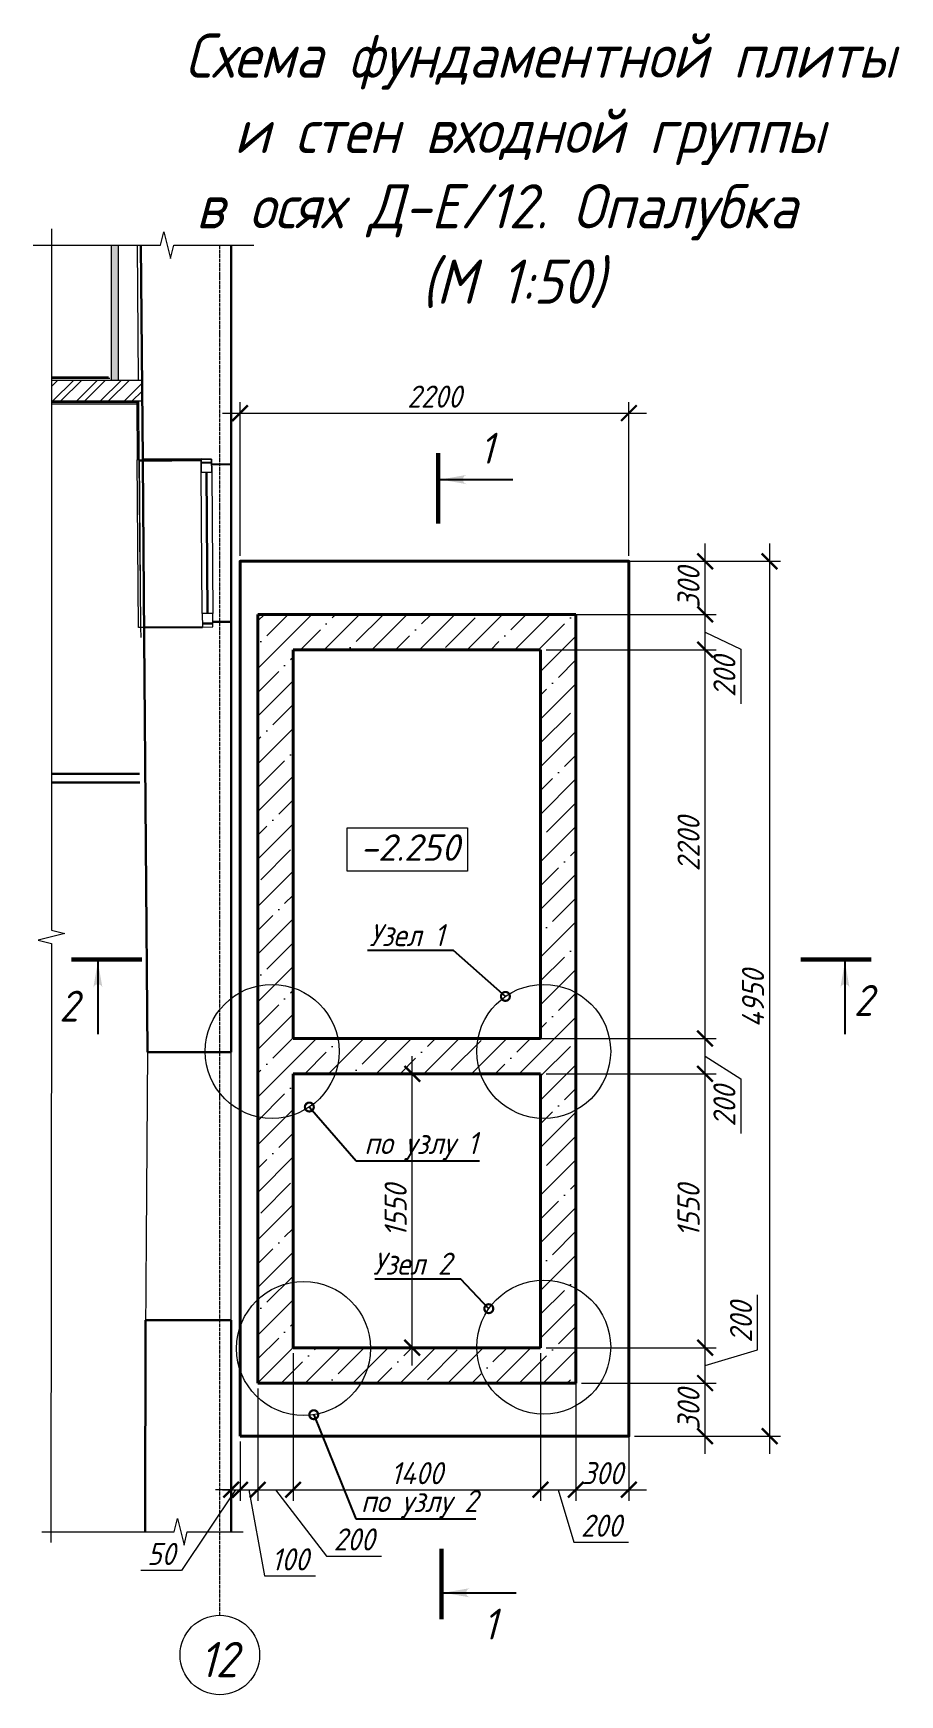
# Model space of a CAD drawing. Header units: millimetres. Extents: x 504091 to 2165846, y 135022 to 442887.
# Drawn here: x 1147534 to 1152437, y 239404 to 248806 of the extents above; entities that cross this region are included whole.
import ezdxf
from ezdxf import colors
from ezdxf.entities.mleader import LeaderData, LeaderLine
from ezdxf.math import Vec2, Vec3

# ---------------------------------------------------------------- set-up
doc = ezdxf.new("R2010")
doc.units = ezdxf.units.MM
for name, pattern in [('( Dashed )', [0.75, 0.5, -0.25]), ('ADSK_Линия сетки', [25, 20, -2.5, 0, -2.5]), ('ADSK_Штриховая_ш3 п1_5', [4.5, 3, -1.5]), ('осеваяX2', [4, 2.5, -0.5, 0.5, -0.5])]:
    doc.linetypes.add(name, pattern=pattern)
doc.layers.get('Defpoints').update_dxf_attribs({"color": 255})
for name, color, linetype, lineweight in [('+АР_Вспомогательная', 7, 'Continuous', 9), ('_ Окна', 7, 'Continuous', 30), ('Аннотация', 7, 'Continuous', 9), ('Лестницы', 7, 'Continuous', 18), ('Монолит тонкий', 204, 'Continuous', 9), ('Окна', 7, 'Continuous', 18), ('Оси', 165, 'осеваяX2', 13), ('отметки', 7, 'Continuous', 20), ('Размер', 7, 'Continuous', 13), ('Размеры КР', 164, 'Continuous', 9), ('Стены внутренние', 7, 'Continuous', 18), ('Стены наружные', 7, 'Continuous', 18), ('Стены несущие', 7, 'Continuous', 30), ('Стены отделка', 7, 'Continuous', 30), ('Стены штриховка', 7, 'Continuous', 18)]:
    doc.layers.add(name, color=color, linetype=linetype, lineweight=lineweight)
doc.layers.add('PS_Обозначения', color=7, linetype='Continuous')
doc.layers.add('SGRAND', color=7, linetype='Continuous')
doc.layers.add('Линии', color=7, linetype='Continuous', lineweight=9, true_color=0x00a600)
doc.styles.add('GOST 2.304_new', font='isocpeur.ttf', dxfattribs={"width": 0.9, "oblique": 15})
doc.dimstyles.new('SPDS 1_50', dxfattribs={"dimscale": 50, "dimtxt": 2.5, "dimasz": 1.77, "dimexe": 1.25, "dimexo": 0.625, "dimtad": 1, "dimdec": 0, "dimrnd": 0.001, "dimzin": 9, "dimtxsty": 'GOST 2.304_new', "dimblk": 'ARCHTICK', "dimcen": 2.5, "dimdle": 2, "dimclrt": 256, "dimadec": 0, "dimazin": 2, "dimtfac": 0.75, "dimtdec": 0, "dimtmove": 1, "dimatfit": 3, "dimfxl": 0, "dimtolj": 1, "dimlwd": 9, "dimlwe": 9, "dimarcsym": 0})

# ---------------------------------------------------------------- blocks, each defined once
blk = doc.blocks.new('окна_rehau_однопольное_фрамуга_сверху - 910х2230 _нов_ ок-6-2054215-План 1-го этажа')
at = {"layer": '_ Окна', "lineweight": 18}
for p, q in [((-475, 75), (-475, 135)), ((-475, 135), (-399, 135)), ((-399, 135), (-399, 75)), ((399, 135), (399, 75)), ((475, 135), (399, 135)), ((475, 75), (475, 135)), ((-399, 75), (-475, 75)), ((399, 75), (475, 75))]:
    blk.add_line(p, q, dxfattribs=at)
at = {"layer": '_ Окна'}
for p, q in [((-455, 75), (-455, 135)), ((-399, 105), (399, 105)), ((455, 75), (455, 135))]:
    blk.add_line(p, q, dxfattribs=at)
at = {"layer": 'Окна'}
for p, q in [((-475, 135), (-475, 75)), ((-399, 135), (-475, 135)), ((-399, 135), (399, 135)), ((475, 135), (399, 135)), ((475, 75), (475, 135)), ((-475, 75), (-399, 75)), ((399, 75), (-399, 75)), ((399, 75), (475, 75))]:
    blk.add_line(p, q, dxfattribs=at)
blk = doc.blocks.new('_ArchTick')
at = {"color": 0, "linetype": 'ByBlock', "const_width": 0.15}
blk.add_lwpolyline([(-0.5, -0.5), (0.5, 0.5)], dxfattribs=at)
blk = doc.blocks.new('*D2212')
at = {"layer": 'Defpoints', "color": 0, "lineweight": 20, "transparency": 16777216}
for p in [(1148704.1, 240868), (1148654.1, 240698.9), (1148704.1, 240564.5)]:
    blk.add_point(p, dxfattribs=at)
at = {"layer": 'Размеры КР', "color": 0, "lineweight": 9, "transparency": 16777216}
for p, q in [((1148704.1, 240836.8), (1148704.1, 240502)), ((1148654.1, 240667.6), (1148654.1, 240502)), ((1148679.1, 240564.5), (1148373.2, 240107.5)), ((1148654.1, 240564.5), (1148565.6, 240564.5)), ((1148654.1, 240564.5), (1148704.1, 240564.5)), ((1148654.1, 240564.5), (1148704.1, 240564.5)), ((1148704.1, 240564.5), (1148792.6, 240564.5)), ((1148373.2, 240107.5), (1148142.2, 240107.5))]:
    blk.add_line(p, q, dxfattribs=at)
at = {"layer": 'Размеры КР', "color": 0, "lineweight": 9, "transparency": 16777216, "xscale": 88.5, "yscale": 88.5, "zscale": 88.5}
blk.add_blockref('_ArchTick', (1148654.1, 240564.5), dxfattribs=at)
at = {"layer": 'Размеры КР', "color": 0, "lineweight": 9, "transparency": 16777216, "xscale": 88.5, "yscale": 88.5, "zscale": 88.5, "rotation": 180}
blk.add_blockref('_ArchTick', (1148704.1, 240564.5), dxfattribs=at)
at = {"layer": 'Размеры КР', "lineweight": 20, "transparency": 16777216, "insert": (1148257.7, 240201.2), "char_height": 125, "attachment_point": 5, "style": 'GOST 2.304_new'}
blk.add_mtext('\\A1;50', dxfattribs=at)
blk = doc.blocks.new('*D2213')
at = {"layer": 'Defpoints', "color": 0, "lineweight": 20, "transparency": 16777216}
for p in [(1148804.1, 241168), (1148704.1, 240868), (1148804.1, 240564.5)]:
    blk.add_point(p, dxfattribs=at)
at = {"layer": 'Размеры КР', "color": 0, "lineweight": 9, "transparency": 16777216}
for p, q in [((1148804.1, 241136.8), (1148804.1, 240502)), ((1148704.1, 240836.8), (1148704.1, 240502)), ((1148604.1, 240564.5), (1148904.1, 240564.5)), ((1148754.1, 240564.5), (1148843.2, 240076.8)), ((1148843.2, 240076.8), (1149130.4, 240076.8))]:
    blk.add_line(p, q, dxfattribs=at)
at = {"layer": 'Размеры КР', "color": 0, "lineweight": 9, "transparency": 16777216, "xscale": 88.5, "yscale": 88.5, "zscale": 88.5, "rotation": 180}
blk.add_blockref('_ArchTick', (1148704.1, 240564.5), dxfattribs=at)
at = {"layer": 'Размеры КР', "color": 0, "lineweight": 9, "transparency": 16777216, "xscale": 88.5, "yscale": 88.5, "zscale": 88.5}
blk.add_blockref('_ArchTick', (1148804.1, 240564.5), dxfattribs=at)
at = {"layer": 'Размеры КР', "lineweight": 20, "transparency": 16777216, "insert": (1148986.8, 240170.6), "char_height": 125, "attachment_point": 5, "style": 'GOST 2.304_new'}
blk.add_mtext('\\A1;100', dxfattribs=at)
blk = doc.blocks.new('*D2214')
at = {"layer": 'Defpoints', "color": 0, "lineweight": 20, "transparency": 16777216}
for p in [(1149004.1, 241368), (1148804.1, 241168), (1149004.1, 240564.5)]:
    blk.add_point(p, dxfattribs=at)
at = {"layer": 'Размеры КР', "color": 0, "lineweight": 9, "transparency": 16777216}
for p, q in [((1149004.1, 241336.8), (1149004.1, 240502)), ((1148804.1, 241136.8), (1148804.1, 240502)), ((1148704.1, 240564.5), (1149104.1, 240564.5)), ((1148904.1, 240564.5), (1149194, 240189.5)), ((1149194, 240189.5), (1149503.7, 240189.5))]:
    blk.add_line(p, q, dxfattribs=at)
at = {"layer": 'Размеры КР', "color": 0, "lineweight": 9, "transparency": 16777216, "xscale": 88.5, "yscale": 88.5, "zscale": 88.5, "rotation": 180}
blk.add_blockref('_ArchTick', (1148804.1, 240564.5), dxfattribs=at)
at = {"layer": 'Размеры КР', "color": 0, "lineweight": 9, "transparency": 16777216, "xscale": 88.5, "yscale": 88.5, "zscale": 88.5}
blk.add_blockref('_ArchTick', (1149004.1, 240564.5), dxfattribs=at)
at = {"layer": 'Размеры КР', "lineweight": 20, "transparency": 16777216, "insert": (1149348.9, 240283.3), "char_height": 125, "attachment_point": 5, "style": 'GOST 2.304_new'}
blk.add_mtext('\\A1;200', dxfattribs=at)
blk = doc.blocks.new('*D2215')
at = {"layer": 'Defpoints', "color": 0, "lineweight": 20, "transparency": 16777216}
for p in [(1149004.1, 241368), (1150404.1, 241368), (1150404.1, 240564.5)]:
    blk.add_point(p, dxfattribs=at)
at = {"layer": 'Размеры КР', "color": 0, "lineweight": 9, "transparency": 16777216}
for p, q in [((1149004.1, 241336.8), (1149004.1, 240502)), ((1150404.1, 241336.8), (1150404.1, 240502)), ((1148904.1, 240564.5), (1150504.1, 240564.5))]:
    blk.add_line(p, q, dxfattribs=at)
at = {"layer": 'Размеры КР', "color": 0, "lineweight": 9, "transparency": 16777216, "xscale": 88.5, "yscale": 88.5, "zscale": 88.5, "rotation": 180}
blk.add_blockref('_ArchTick', (1149004.1, 240564.5), dxfattribs=at)
at = {"layer": 'Размеры КР', "color": 0, "lineweight": 9, "transparency": 16777216, "xscale": 88.5, "yscale": 88.5, "zscale": 88.5}
blk.add_blockref('_ArchTick', (1150404.1, 240564.5), dxfattribs=at)
at = {"layer": 'Размеры КР', "lineweight": 20, "transparency": 16777216, "insert": (1149704.1, 240658.3), "char_height": 125, "attachment_point": 5, "style": 'GOST 2.304_new'}
blk.add_mtext('\\A1;1400', dxfattribs=at)
blk = doc.blocks.new('*D2216')
at = {"layer": 'Defpoints', "color": 0, "lineweight": 20, "transparency": 16777216}
for p in [(1150404.1, 241368), (1150604.1, 241249.1), (1150604.1, 240564.5)]:
    blk.add_point(p, dxfattribs=at)
at = {"layer": 'Размеры КР', "color": 0, "lineweight": 9, "transparency": 16777216}
for p, q in [((1150404.1, 241336.8), (1150404.1, 240502)), ((1150604.1, 241217.9), (1150604.1, 240502)), ((1150304.1, 240564.5), (1150704.1, 240564.5)), ((1150504.1, 240564.5), (1150593.2, 240267.7)), ((1150593.2, 240267.7), (1150902.9, 240267.7))]:
    blk.add_line(p, q, dxfattribs=at)
at = {"layer": 'Размеры КР', "color": 0, "lineweight": 9, "transparency": 16777216, "xscale": 88.5, "yscale": 88.5, "zscale": 88.5, "rotation": 180}
blk.add_blockref('_ArchTick', (1150404.1, 240564.5), dxfattribs=at)
at = {"layer": 'Размеры КР', "color": 0, "lineweight": 9, "transparency": 16777216, "xscale": 88.5, "yscale": 88.5, "zscale": 88.5}
blk.add_blockref('_ArchTick', (1150604.1, 240564.5), dxfattribs=at)
at = {"layer": 'Размеры КР', "lineweight": 20, "transparency": 16777216, "insert": (1150748.1, 240361.4), "char_height": 125, "attachment_point": 5, "style": 'GOST 2.304_new'}
blk.add_mtext('\\A1;200', dxfattribs=at)
blk = doc.blocks.new('*D2217')
at = {"layer": 'Defpoints', "color": 0, "lineweight": 20, "transparency": 16777216}
for p in [(1150604.1, 241249.1), (1150904.1, 241017.6), (1150904.1, 240564.5)]:
    blk.add_point(p, dxfattribs=at)
at = {"layer": 'Размеры КР', "color": 0, "lineweight": 9, "transparency": 16777216}
for p, q in [((1150604.1, 241217.9), (1150604.1, 240502)), ((1150904.1, 240986.3), (1150904.1, 240502)), ((1150504.1, 240564.5), (1151004.1, 240564.5))]:
    blk.add_line(p, q, dxfattribs=at)
at = {"layer": 'Размеры КР', "color": 0, "lineweight": 9, "transparency": 16777216, "xscale": 88.5, "yscale": 88.5, "zscale": 88.5, "rotation": 180}
blk.add_blockref('_ArchTick', (1150604.1, 240564.5), dxfattribs=at)
at = {"layer": 'Размеры КР', "color": 0, "lineweight": 9, "transparency": 16777216, "xscale": 88.5, "yscale": 88.5, "zscale": 88.5}
blk.add_blockref('_ArchTick', (1150904.1, 240564.5), dxfattribs=at)
at = {"layer": 'Размеры КР', "lineweight": 20, "transparency": 16777216, "insert": (1150754.1, 240658.3), "char_height": 125, "attachment_point": 5, "style": 'GOST 2.304_new'}
blk.add_mtext('\\A1;300', dxfattribs=at)
blk = doc.blocks.new('*D2220')
at = {"layer": 'Defpoints', "color": 0, "lineweight": 20, "transparency": 16777216}
for p in [(1150904.1, 245817.7), (1150904.1, 240868), (1151700.6, 240868)]:
    blk.add_point(p, dxfattribs=at)
at = {"layer": 'Размеры КР', "color": 0, "lineweight": 9, "transparency": 16777216}
for p, q in [((1151700.6, 245917.7), (1151700.6, 240768)), ((1150935.4, 245817.7), (1151763.1, 245817.7)), ((1150935.4, 240868), (1151763.1, 240868))]:
    blk.add_line(p, q, dxfattribs=at)
at = {"layer": 'Размеры КР', "color": 0, "lineweight": 9, "transparency": 16777216, "xscale": 88.5, "yscale": 88.5, "zscale": 88.5}
for p, rotation in [((1151700.6, 245817.7), 90), ((1151700.6, 240868), 270)]:
    blk.add_blockref('_ArchTick', p, dxfattribs=dict(at, rotation=rotation))
at = {"layer": 'Размеры КР', "lineweight": 20, "transparency": 16777216, "insert": (1151606.9, 243342.9), "char_height": 125, "attachment_point": 5, "rotation": 90, "style": 'GOST 2.304_new'}
blk.add_mtext('\\A1;4950', dxfattribs=at)
blk = doc.blocks.new('*D2221')
at = {"layer": 'Defpoints', "color": 0, "lineweight": 20, "transparency": 16777216}
for p in [(1149430.9, 242917.7), (1149678.3, 242917.7), (1149606.1, 241368)]:
    blk.add_point(p, dxfattribs=at)
at = {"layer": 'Размеры КР', "color": 0, "lineweight": 9, "transparency": 16777216}
for p, q in [((1149678.3, 241268), (1149678.3, 243017.7)), ((1149462.2, 242917.7), (1149740.8, 242917.7)), ((1149637.4, 241368), (1149740.8, 241368))]:
    blk.add_line(p, q, dxfattribs=at)
at = {"layer": 'Размеры КР', "color": 0, "lineweight": 9, "transparency": 16777216, "xscale": 88.5, "yscale": 88.5, "zscale": 88.5}
for p, rotation in [((1149678.3, 242917.7), 90), ((1149678.3, 241368), 270)]:
    blk.add_blockref('_ArchTick', p, dxfattribs=dict(at, rotation=rotation))
at = {"layer": 'Размеры КР', "lineweight": 20, "transparency": 16777216, "insert": (1149584.5, 242142.9), "char_height": 125, "attachment_point": 5, "rotation": 90, "style": 'GOST 2.304_new'}
blk.add_mtext('\\A1;1550', dxfattribs=at)
blk = doc.blocks.new('*D2243')
at = {"layer": 'Defpoints', "color": 0, "lineweight": 20, "transparency": 16777216}
for p in [(1150604.1, 241168), (1151335.5, 241168), (1150904.1, 240868)]:
    blk.add_point(p, dxfattribs=at)
at = {"layer": 'Размеры КР', "color": 0, "lineweight": 9, "transparency": 16777216}
for p, q in [((1151335.5, 240768), (1151335.5, 241268)), ((1150635.4, 241168), (1151398, 241168)), ((1150935.4, 240868), (1151398, 240868))]:
    blk.add_line(p, q, dxfattribs=at)
at = {"layer": 'Размеры КР', "color": 0, "lineweight": 9, "transparency": 16777216, "xscale": 88.5, "yscale": 88.5, "zscale": 88.5}
for p, rotation in [((1151335.5, 241168), 90), ((1151335.5, 240868), 270)]:
    blk.add_blockref('_ArchTick', p, dxfattribs=dict(at, rotation=rotation))
at = {"layer": 'Размеры КР', "lineweight": 20, "transparency": 16777216, "insert": (1151241.8, 241018), "char_height": 125, "attachment_point": 5, "rotation": 90, "style": 'GOST 2.304_new'}
blk.add_mtext('\\A1;300', dxfattribs=at)
blk = doc.blocks.new('*D2244')
at = {"layer": 'Defpoints', "color": 0, "lineweight": 20, "transparency": 16777216}
for p in [(1150404.1, 241368), (1151335.5, 241368), (1150604.1, 241168)]:
    blk.add_point(p, dxfattribs=at)
at = {"layer": 'Размеры КР', "color": 0, "lineweight": 9, "transparency": 16777216}
for p, q in [((1151632.4, 241357.1), (1151632.4, 241666.8)), ((1151335.5, 241068), (1151335.5, 241468)), ((1150435.4, 241368), (1151398, 241368)), ((1151335.5, 241268), (1151632.4, 241357.1)), ((1150635.4, 241168), (1151398, 241168))]:
    blk.add_line(p, q, dxfattribs=at)
at = {"layer": 'Размеры КР', "color": 0, "lineweight": 9, "transparency": 16777216, "xscale": 88.5, "yscale": 88.5, "zscale": 88.5}
for p, rotation in [((1151335.5, 241368), 90), ((1151335.5, 241168), 270)]:
    blk.add_blockref('_ArchTick', p, dxfattribs=dict(at, rotation=rotation))
at = {"layer": 'Размеры КР', "lineweight": 20, "transparency": 16777216, "insert": (1151538.7, 241512), "char_height": 125, "attachment_point": 5, "rotation": 90, "style": 'GOST 2.304_new'}
blk.add_mtext('\\A1;200', dxfattribs=at)
blk = doc.blocks.new('*D2245')
at = {"layer": 'Defpoints', "color": 0, "lineweight": 20, "transparency": 16777216}
for p in [(1150404.1, 242917.7), (1151335.5, 242917.7), (1150404.1, 241368)]:
    blk.add_point(p, dxfattribs=at)
at = {"layer": 'Размеры КР', "color": 0, "lineweight": 9, "transparency": 16777216}
for p, q in [((1151335.5, 241268), (1151335.5, 243017.7)), ((1150435.4, 242917.7), (1151398, 242917.7)), ((1150435.4, 241368), (1151398, 241368))]:
    blk.add_line(p, q, dxfattribs=at)
at = {"layer": 'Размеры КР', "color": 0, "lineweight": 9, "transparency": 16777216, "xscale": 88.5, "yscale": 88.5, "zscale": 88.5}
for p, rotation in [((1151335.5, 242917.7), 90), ((1151335.5, 241368), 270)]:
    blk.add_blockref('_ArchTick', p, dxfattribs=dict(at, rotation=rotation))
at = {"layer": 'Размеры КР', "lineweight": 20, "transparency": 16777216, "insert": (1151241.8, 242142.9), "char_height": 125, "attachment_point": 5, "rotation": 90, "style": 'GOST 2.304_new'}
blk.add_mtext('\\A1;1550', dxfattribs=at)
blk = doc.blocks.new('*D2246')
at = {"layer": 'Defpoints', "color": 0, "lineweight": 20, "transparency": 16777216}
for p in [(1150362, 243117.7), (1151335.5, 243117.7), (1150404.1, 242917.7)]:
    blk.add_point(p, dxfattribs=at)
at = {"layer": 'Размеры КР', "color": 0, "lineweight": 9, "transparency": 16777216}
for p, q in [((1151335.5, 242817.7), (1151335.5, 243217.7)), ((1150393.2, 243117.7), (1151398, 243117.7)), ((1151335.5, 243017.7), (1151538.7, 242889.5)), ((1150435.4, 242917.7), (1151398, 242917.7)), ((1151538.7, 242889.5), (1151538.7, 242579.7))]:
    blk.add_line(p, q, dxfattribs=at)
at = {"layer": 'Размеры КР', "color": 0, "lineweight": 9, "transparency": 16777216, "xscale": 88.5, "yscale": 88.5, "zscale": 88.5}
for p, rotation in [((1151335.5, 243117.7), 90), ((1151335.5, 242917.7), 270)]:
    blk.add_blockref('_ArchTick', p, dxfattribs=dict(at, rotation=rotation))
at = {"layer": 'Размеры КР', "lineweight": 20, "transparency": 16777216, "insert": (1151444.9, 242734.6), "char_height": 125, "attachment_point": 5, "rotation": 90, "style": 'GOST 2.304_new'}
blk.add_mtext('\\A1;200', dxfattribs=at)
blk = doc.blocks.new('*D2247')
at = {"layer": 'Defpoints', "color": 0, "lineweight": 20, "transparency": 16777216}
for p in [(1150404.1, 245317.7), (1151335.5, 245317.7), (1150362, 243117.7)]:
    blk.add_point(p, dxfattribs=at)
at = {"layer": 'Размеры КР', "color": 0, "lineweight": 9, "transparency": 16777216}
for p, q in [((1151335.5, 243017.7), (1151335.5, 245417.7)), ((1150435.4, 245317.7), (1151398, 245317.7)), ((1150393.2, 243117.7), (1151398, 243117.7))]:
    blk.add_line(p, q, dxfattribs=at)
at = {"layer": 'Размеры КР', "color": 0, "lineweight": 9, "transparency": 16777216, "xscale": 88.5, "yscale": 88.5, "zscale": 88.5}
for p, rotation in [((1151335.5, 245317.7), 90), ((1151335.5, 243117.7), 270)]:
    blk.add_blockref('_ArchTick', p, dxfattribs=dict(at, rotation=rotation))
at = {"layer": 'Размеры КР', "lineweight": 20, "transparency": 16777216, "insert": (1151241.8, 244217.7), "char_height": 125, "attachment_point": 5, "rotation": 90, "style": 'GOST 2.304_new'}
blk.add_mtext('\\A1;2200', dxfattribs=at)
blk = doc.blocks.new('*D2248')
at = {"layer": 'Defpoints', "color": 0, "lineweight": 20, "transparency": 16777216}
for p in [(1150404.1, 245517.7), (1151335.5, 245517.7), (1150404.1, 245317.7)]:
    blk.add_point(p, dxfattribs=at)
at = {"layer": 'Размеры КР', "color": 0, "lineweight": 9, "transparency": 16777216}
for p, q in [((1151335.5, 245217.7), (1151335.5, 245617.7)), ((1150435.4, 245517.7), (1151398, 245517.7)), ((1151335.5, 245417.7), (1151538.7, 245320.2)), ((1150435.4, 245317.7), (1151398, 245317.7)), ((1151538.7, 245320.2), (1151538.7, 245010.5))]:
    blk.add_line(p, q, dxfattribs=at)
at = {"layer": 'Размеры КР', "color": 0, "lineweight": 9, "transparency": 16777216, "xscale": 88.5, "yscale": 88.5, "zscale": 88.5}
for p, rotation in [((1151335.5, 245517.7), 90), ((1151335.5, 245317.7), 270)]:
    blk.add_blockref('_ArchTick', p, dxfattribs=dict(at, rotation=rotation))
at = {"layer": 'Размеры КР', "lineweight": 20, "transparency": 16777216, "insert": (1151444.9, 245165.3), "char_height": 125, "attachment_point": 5, "rotation": 90, "style": 'GOST 2.304_new'}
blk.add_mtext('\\A1;200', dxfattribs=at)
blk = doc.blocks.new('*D2249')
at = {"layer": 'Defpoints', "color": 0, "lineweight": 20, "transparency": 16777216}
for p in [(1150404.1, 245817.7), (1151335.5, 245817.7), (1150404.1, 245517.7)]:
    blk.add_point(p, dxfattribs=at)
at = {"layer": 'Размеры КР', "color": 0, "lineweight": 9, "transparency": 16777216}
for p, q in [((1151335.5, 245417.7), (1151335.5, 245917.7)), ((1150435.4, 245817.7), (1151398, 245817.7)), ((1150435.4, 245517.7), (1151398, 245517.7))]:
    blk.add_line(p, q, dxfattribs=at)
at = {"layer": 'Размеры КР', "color": 0, "lineweight": 9, "transparency": 16777216, "xscale": 88.5, "yscale": 88.5, "zscale": 88.5}
for p, rotation in [((1151335.5, 245817.7), 90), ((1151335.5, 245517.7), 270)]:
    blk.add_blockref('_ArchTick', p, dxfattribs=dict(at, rotation=rotation))
at = {"layer": 'Размеры КР', "lineweight": 20, "transparency": 16777216, "insert": (1151241.8, 245667.7), "char_height": 125, "attachment_point": 5, "rotation": 90, "style": 'GOST 2.304_new'}
blk.add_mtext('\\A1;300', dxfattribs=at)
blk = doc.blocks.new('*D2250')
at = {"layer": 'Defpoints', "color": 0, "lineweight": 20, "transparency": 16777216}
for p in [(1150904.1, 246656.1), (1148704.1, 245817.7), (1150904.1, 245817.7)]:
    blk.add_point(p, dxfattribs=at)
at = {"layer": 'Размеры КР', "color": 0, "lineweight": 9, "transparency": 16777216}
for p, q in [((1148704.1, 245849), (1148704.1, 246718.6)), ((1150904.1, 245849), (1150904.1, 246718.6)), ((1148604.1, 246656.1), (1151004.1, 246656.1))]:
    blk.add_line(p, q, dxfattribs=at)
at = {"layer": 'Размеры КР', "color": 0, "lineweight": 9, "transparency": 16777216, "xscale": 88.5, "yscale": 88.5, "zscale": 88.5, "rotation": 180}
blk.add_blockref('_ArchTick', (1148704.1, 246656.1), dxfattribs=at)
at = {"layer": 'Размеры КР', "color": 0, "lineweight": 9, "transparency": 16777216, "xscale": 88.5, "yscale": 88.5, "zscale": 88.5}
blk.add_blockref('_ArchTick', (1150904.1, 246656.1), dxfattribs=at)
at = {"layer": 'Размеры КР', "lineweight": 20, "transparency": 16777216, "insert": (1149804.1, 246749.8), "char_height": 125, "attachment_point": 5, "style": 'GOST 2.304_new'}
blk.add_mtext('\\A1;2200', dxfattribs=at)
blk = doc.blocks.new('_DotSmall')
at = {"color": 0, "linetype": 'ByBlock', "lineweight": 35, "const_width": 0.5}
blk.add_lwpolyline([(-0.0625, 0, 1), (0.0625, 0, 1)], format="xyb", close=True, dxfattribs=at)

msp = doc.modelspace()

# ---------------------------------------------------------------- hatches: boundary and pattern name
at = {"layer": 'PS_Обозначения', "ltscale": 50}
for points in [[(1149837.4898, 246280.6386), (1149987.4898, 246307.0386, 0.839099631), (1149987.4898, 246254.2386)], [(1147899.6519, 243552.339), (1147873.2519, 243402.339, -0.839099631), (1147926.0519, 243402.339)], [(1152126.8207, 243552.339), (1152153.2207, 243402.339, 0.839099631), (1152100.4207, 243402.339)], [(1149856.0013, 239981.638), (1150006.0013, 239955.238, -0.839099631), (1150006.0013, 240008.038)]]:
    msp.add_hatch(color=256, dxfattribs=at).paths.add_polyline_path(points, flags=0)
at = {"layer": 'SGRAND', "lineweight": 20}
h = msp.add_hatch(dxfattribs=at)
h.set_pattern_fill('ANSI35', color=256, scale=30)
h.paths.add_polyline_path([(1150604.1361, 245517.7397), (1148804.1361, 245517.7397), (1148804.1361, 241168.0407), (1150604.1361, 241168.0407)])
h.paths.add_polyline_path([(1150404.1361, 245317.7397), (1150404.1361, 243117.7397), (1149004.1361, 243117.7397), (1149004.1361, 245317.7397)], flags=16)
h.paths.add_polyline_path([(1149309.894, 244309.5604), (1149990.3929, 244309.5604), (1149990.3929, 244064.8019), (1149309.894, 244064.8019)], flags=0)
h.paths.add_polyline_path([(1150404.1361, 242917.7397), (1150404.1361, 241368.0407), (1149004.1361, 241368.0407), (1149004.1361, 242917.7397)], flags=16)
h.paths.add_polyline_path([(1149727.2128, 241927.1578), (1149727.2128, 242282.1578), (1149429.3424, 242361.9719), (1149429.3424, 242006.9719)], flags=8)
h.paths.add_polyline_path([(1149304.3579, 244026.8474), (1149949.3579, 244026.8474), (1150045.1349, 244384.2919), (1149400.1349, 244384.2919)], flags=8)
at = {"layer": 'Стены внутренние'}
msp.add_hatch(color=256, dxfattribs=at).paths.add_polyline_path([(1148016.1335, 246843.3206), (1148016.1335, 247606.7686), (1147976.1335, 247606.7686), (1147976.1335, 246843.3206)])
at = {"layer": 'Стены штриховка'}
h = msp.add_hatch(dxfattribs=at)
h.set_pattern_fill('ANSI32', color=256, scale=10)
h.set_pattern_definition([(45, (994162.5, 239126.68), (-67.35192, 67.35192), []), (45, (994207.4, 239126.68), (-67.35192, 67.35192), [])])
h.paths.add_polyline_path([(1148149.5746, 246843.3206), (1147636.7435, 246843.3206), (1147636.7435, 246723.3206), (1148150.3833, 246723.3206)])

# ---------------------------------------------------------------- linework, layer by layer
at = {"layer": '+АР_Вспомогательная', "color": 7, "linetype": 'Continuous', "ltscale": 50}
for points in [[(1147533.7818, 247606.7686), (1148253.4753, 247606.7686), (1148272.2253, 247681.7686), (1148309.7253, 247531.7686), (1148328.4753, 247606.7686), (1148781.6291, 247606.7686)], [(1147636.7435, 247699.8848), (1147636.7435, 243730.3856), (1147711.7435, 243711.6356), (1147561.7435, 243674.1356), (1147636.7435, 243655.3856), (1147632.9125, 240265.9177)], [(1147582.5823, 240326.6919), (1148330.6223, 240326.693), (1148349.3723, 240401.693), (1148388.0723, 240251.693), (1148405.6223, 240326.693), (1148722.513, 240326.6919)]]:
    msp.add_lwpolyline(points, dxfattribs=at)
at = {"layer": 'PS_Обозначения', "ltscale": 50}
for points in [[(1149824.9898, 246030.6386, 25, 25, 0), (1149824.9898, 246430.6386, 0, 0, 0)], [(1148149.6519, 243564.839, 25, 25, 0), (1147749.6519, 243564.839, 0, 0, 0)], [(1151876.8207, 243564.839, 25, 25, 0), (1152276.8207, 243564.839, 0, 0, 0)], [(1149843.5013, 240231.638, 25, 25, 0), (1149843.5013, 239831.638, 0, 0, 0)]]:
    msp.add_lwpolyline(points, format="xyseb", dxfattribs=at)
for points in [[(1149837.4898, 246280.6386), (1150247.3809, 246280.6386)], [(1147899.6519, 243552.339), (1147899.6519, 243142.4479)], [(1152126.8207, 243552.339), (1152126.8207, 243142.4479)], [(1149856.0013, 239981.638), (1150265.8924, 239981.638)]]:
    msp.add_lwpolyline(points, dxfattribs=at)
at = {"layer": 'Аннотация', "lineweight": 20}
msp.add_lwpolyline([(1149309.894, 244309.5604), (1149990.3929, 244309.5604), (1149990.3929, 244064.8019), (1149309.894, 244064.8019)], close=True, dxfattribs=at)
at = {"layer": 'Лестницы', "color": 5, "linetype": '( Dashed )', "lineweight": 9, "ltscale": 5}
msp.add_lwpolyline([(1148654.1361, 243040.3857), (1148180.343, 243039.4929), (1148169.5546, 241523.4952), (1148654.1361, 241523.4952)], close=True, dxfattribs=at)
at = {"layer": 'Линии', "color": 7, "linetype": 'ADSK_Штриховая_ш3 п1_5', "lineweight": 30}
for p, q in [((1147636.7435, 244615.8449), (1148136.1263, 244615.9108)), ((1148136.5228, 244565.5085), (1147636.7435, 244565.8449))]:
    msp.add_line(p, q, dxfattribs=at)
at = {"layer": 'Монолит тонкий', "lineweight": 40, "ltscale": 100}
for p, q in [((1148804.1361, 245517.7397), (1148804.1361, 241168.0407)), ((1150604.1361, 245517.7397), (1148804.1361, 245517.7397)), ((1150604.1361, 245517.7397), (1150604.1361, 241168.0407)), ((1149004.1361, 245317.7397), (1149004.1361, 243117.7397)), ((1150404.1361, 245317.7397), (1149004.1361, 245317.7397)), ((1150404.1361, 245317.7397), (1150404.1361, 243117.7397)), ((1150404.1361, 243117.7397), (1149004.1361, 243117.7397)), ((1149004.1361, 242917.7397), (1149004.1361, 241368.0407)), ((1150404.1361, 242917.7397), (1149004.1361, 242917.7397)), ((1150404.1361, 242917.7397), (1150404.1361, 241368.0407)), ((1149004.1361, 241368.0407), (1150404.1361, 241368.0407)), ((1148804.1361, 241168.0407), (1150604.2961, 241168.0407))]:
    msp.add_line(p, q, dxfattribs=at)
msp.add_lwpolyline([(1148704.1361, 240868.0407), (1148704.1361, 245817.7397), (1150904.1361, 245817.7397), (1150904.1361, 240868.0407)], close=True, dxfattribs=at)
at = {"layer": 'Оси', "linetype": 'ADSK_Линия сетки'}
msp.add_line((1148589.373, 239854.4883), (1148589.373, 247606.7686), dxfattribs=at)
at = {"layer": 'Размеры КР', "lineweight": 20}
for centre, radius in [((1148885.2098, 243044.9201), 379.0343), ((1150422.2008, 243044.9201), 379.0343), ((1149063.4645, 241363.7204), 379.0343), ((1150422.2008, 241371.7615), 379.0343), ((1148589.373, 239629.4883), 225)]:
    msp.add_circle(centre, radius, dxfattribs=at)
at = {"layer": 'Стены внутренние'}
for p, q in [((1148138.282, 245766.6092), (1148133.2177, 246392.7888)), ((1148133.2662, 246386.7889), (1148153.2656, 246386.9507)), ((1148654.1361, 246367.0008), (1148654.1361, 246367.0008)), ((1148139.0014, 245766.615), (1148138.282, 245766.6092))]:
    msp.add_line(p, q, dxfattribs=at)
at = {"layer": 'Стены наружные'}
for p, q in [((1148129.6205, 245442.7286), (1148121.9375, 246392.6975)), ((1148133.9371, 246392.7946), (1148141.6201, 245442.8256)), ((1148654.1361, 245475.9717), (1148654.1361, 246367.0008))]:
    msp.add_line(p, q, dxfattribs=at)
at = {"layer": 'Стены несущие'}
for p, q in [((1148153.217, 246392.9505), (1148143.4, 247606.7686)), ((1148654.1361, 246367.0008), (1148654.1361, 247606.7686)), ((1148153.217, 246392.9505), (1148483.2062, 246395.6194)), ((1148483.2548, 246389.6196), (1148153.2656, 246386.9507)), ((1148153.2656, 246386.9507), (1148162.0724, 245386.9892)), ((1148543.4469, 246366.1056), (1148654.1361, 246367.0008)), ((1148654.1361, 246367.0008), (1148543.455, 246365.1056)), ((1148654.1361, 243040.3857), (1148654.1361, 246367.0008)), ((1148550.6447, 245476.1347), (1148654.1361, 245475.9717)), ((1148654.1361, 245475.9717), (1148550.6528, 245475.1347)), ((1148161.6195, 245442.9874), (1148490.8893, 245445.6504)), ((1148180.3419, 243039.6287), (1148162.0724, 245386.9892)), ((1148180.3419, 243039.6287), (1148654.1361, 243040.3857)), ((1148169.555, 241523.5578), (1148166.7795, 240326.693)), ((1148166.7795, 240326.693), (1148169.555, 241523.5578)), ((1148654.1361, 241523.4952), (1148169.555, 241523.5578)), ((1148654.1361, 240326.6295), (1148654.1361, 241523.4952))]:
    msp.add_line(p, q, dxfattribs=at)
at = {"layer": 'Стены отделка', "lineweight": 9}
for p, q in [((1147976.1335, 246843.3206), (1147976.1335, 247606.7686)), ((1148016.1335, 246843.3206), (1148016.1335, 247606.7686)), ((1148129.5739, 246843.3206), (1148123.3994, 247606.7686)), ((1148654.1361, 247606.7686), (1148654.1361, 246367.0008)), ((1147960.2335, 246859.2206), (1147636.7435, 246859.2206)), ((1147636.7435, 246708.3206), (1148119.223, 246708.3206)), ((1148119.312, 246717.3206), (1148121.9375, 246392.6975)), ((1148133.2177, 246392.7888), (1148130.5444, 246723.3206)), ((1148121.9375, 246392.6975), (1148153.217, 246392.9505)), ((1148654.1361, 245475.9717), (1148654.1361, 243040.3857)), ((1148161.6195, 245442.9874), (1148129.6205, 245442.7286)), ((1148141.6201, 245442.8256), (1148142.073, 245386.8275)), ((1148162.0724, 245386.9892), (1148161.6195, 245442.9874))]:
    msp.add_line(p, q, dxfattribs=at)
at = {"layer": 'Стены штриховка'}
for p, q in [((1147967.1335, 246852.3206), (1147636.7435, 246852.3206)), ((1147636.7435, 246843.3206), (1148149.5746, 246843.3206)), ((1148150.3833, 246723.3206), (1147636.7435, 246723.3206)), ((1147636.7435, 246717.3206), (1148130.4312, 246717.3206)), ((1148121.3121, 246717.3206), (1148123.9374, 246392.7137))]:
    msp.add_line(p, q, dxfattribs=at)

# ---------------------------------------------------------------- block references
at = {"layer": 'Окна', "rotation": 270.4633818725635}
msp.add_blockref('окна_rehau_однопольное_фрамуга_сверху - 910х2230 _нов_ ок-6-2054215-План 1-го этажа', (1148412.0502, 245920.0283), dxfattribs=at)

# ---------------------------------------------------------------- texts
at = {"layer": 'PS_Обозначения', "style": 'GOST 2.304_new', "oblique": 15, "width": 0.9}
for s, p in [('1', (1150060.229, 246370.1755)), ('2', (1152176.9465, 243245.8354)), ('2', (1147680.9143, 243213.424)), ('1', (1150078.7406, 239717.1012))]:
    msp.add_text(s, height=175, dxfattribs=at).set_placement(p)
at = {"layer": 'Аннотация', "lineweight": 9, "insert": (1148097.9145, 248804.0911), "char_height": 250, "attachment_point": 1, "line_spacing_factor": 1.022766, "style": 'GOST 2.304_new'}
msp.add_mtext_dynamic_manual_height_columns('\\pi293.52715;Схема фундаментной плиты \\P\\pi572.60465;и стен входной группы \\P\\pi356.27433;в осях Д-Е/12. Опалубка  \\P\\pi1631.81925;(М 1:50)', width=4452.196591, gutter_width=2500, heights=[1983.7092], dxfattribs=at)
at = {"layer": 'Оси', "insert": (1148582.1629, 239603.9124), "char_height": 200, "width": 245.7, "attachment_point": 5, "line_spacing_factor": 1.022766, "style": 'GOST 2.304_new'}
msp.add_mtext('\\pt51.428,102.858,154.286,205.714,257.142,308.572,360,411.428,462.858,514.286,565.714,617.142,668.572,720,771.428,822.858,874.286,925.714,977.142,1028.572,1080,1131.428,1182.858,1234.286,1285.714,1337.142,1388.572,1440,1491.428,1542.858,1594.286,1645.714;12', dxfattribs=at)
at = {"layer": 'отметки', "lineweight": 20, "insert": (1149382.6406, 244273.0697), "char_height": 150, "width": 771.616927, "attachment_point": 1, "line_spacing_factor": 1.022761, "style": 'GOST 2.304_new'}
msp.add_mtext('{\\W1;-2.250}', dxfattribs=at)

# ---------------------------------------------------------------- dimensions: what is measured, and where the dimension line sits
at = {"layer": 'Размеры КР', "lineweight": 20}
for base, p1, p2, picture, middle in [((1150904.1361, 246656.0716), (1148704.1361, 245817.7397), (1150904.1361, 245817.7397), '*D2250', (1149804.1361, 246749.8216)), ((1150404.1361, 240564.5445), (1149004.1361, 241368.0407), (1150404.1361, 241368.0407), '*D2215', (1149704.1361, 240658.2945)), ((1150604.1361, 240564.5445), (1150404.1361, 241368.0407), (1150604.1361, 241249.1059), '*D2216', (1150624.4486, 240361.4195))]:
    dim = msp.add_linear_dim(base=base, p1=p1, p2=p2, dimstyle='SPDS 1_50', dxfattribs=at)
    dim.commit()
    dim.dimension.update_dxf_attribs({"geometry": picture, "text_midpoint": middle})
for base, p1, p2, picture, middle in [((1151335.546, 245817.7397), (1150404.1361, 245517.7397), (1150404.1361, 245817.7397), '*D2249', (1151335.546, 245667.7397)), ((1151335.546, 245517.7397), (1150404.1361, 245317.7397), (1150404.1361, 245517.7397), '*D2248', (1151538.671, 245288.9576)), ((1151335.546, 243117.7397), (1150404.1361, 242917.7397), (1150361.951, 243117.7397), '*D2246', (1151538.671, 242858.2403)), ((1151335.546, 241168.0407), (1150904.1361, 240868.0407), (1150604.1361, 241168.0407), '*D2243', (1151335.546, 241018.0407))]:
    dim = msp.add_linear_dim(base=base, p1=p1, p2=p2, angle=90, dimstyle='SPDS 1_50', dxfattribs=at)
    dim.commit()
    dim.dimension.update_dxf_attribs({"geometry": picture, "text_midpoint": middle, "dimtype": 160})
for base, p1, p2, picture, middle in [((1151700.6322, 240868.0407), (1150904.1361, 245817.7397), (1150904.1361, 240868.0407), '*D2220', (1151606.8822, 243342.8902)), ((1151335.546, 245317.7397), (1150361.951, 243117.7397), (1150404.1361, 245317.7397), '*D2247', (1151241.796, 244217.7397)), ((1149678.2776, 242917.7397), (1149606.1217, 241368.0407), (1149430.9307, 242917.7397), '*D2221', (1149584.5276, 242142.8902)), ((1151335.546, 242917.7397), (1150404.1361, 241368.0407), (1150404.1361, 242917.7397), '*D2245', (1151241.796, 242142.8902)), ((1151335.546, 241368.0407), (1150604.1361, 241168.0407), (1150404.1361, 241368.0407), '*D2244', (1151538.671, 241388.3532))]:
    dim = msp.add_linear_dim(base=base, p1=p1, p2=p2, angle=90, dimstyle='SPDS 1_50', dxfattribs=at)
    dim.commit()
    dim.dimension.update_dxf_attribs({"geometry": picture, "text_midpoint": middle})
for base, p1, p2, picture, middle in [((1149004.1361, 240564.5445), (1148804.1361, 241168.0407), (1149004.1361, 241368.0407), '*D2214', (1149225.2496, 240189.5499)), ((1150904.1361, 240564.5445), (1150604.1361, 241249.1059), (1150904.1361, 241017.5627), '*D2217', (1150754.1361, 240564.5445)), ((1148804.1361, 240564.5445), (1148704.1361, 240868.0407), (1148804.1361, 241168.0407), '*D2213', (1148874.4486, 240076.8018)), ((1148704.1361, 240564.5445), (1148654.1361, 240698.8818), (1148704.1361, 240868.0407), '*D2212', (1148341.9003, 240107.4605))]:
    dim = msp.add_linear_dim(base=base, p1=p1, p2=p2, dimstyle='SPDS 1_50', dxfattribs=at)
    dim.commit()
    dim.dimension.update_dxf_attribs({"geometry": picture, "text_midpoint": middle, "dimtype": 160})

# ---------------------------------------------------------------- leaders
at = {"layer": 'Размер', "ltscale": 20}
ml = msp.add_multileader_mtext('Standard', dxfattribs=at)
ml.set_content('\\A1;Узел 1', color=256, style='GOST 2.304_new')
ml.set_leader_properties()
ml.set_arrow_properties(name='DOTSMALL')
ml.build(insert=Vec2(0, 0))
ml.multileader.update_dxf_attribs({"text_left_attachment_type": 6, "text_right_attachment_type": 6, "dogleg_length": 1, "arrow_head_size": 100})
ctx = ml.context
ctx.base_point, ctx.char_height, ctx.arrow_head_size, ctx.landing_gap_size, ctx.plane_origin = Vec3(1149402.7965, 243615.1478), 125, 100, 0, Vec3(1131230.8139, 391147.6811)
ctx.left_attachment, ctx.right_attachment, ctx.text_align_type = 6, 6, 1
notes = []
notes.append((ctx, [(0, (1, 1, 0), (1149911.6588, 243615.1478), (-1, 0), 20, [(0, [(1150205.6615, 243356.0113)], 0, [])])]))
ctx.mtext.insert, ctx.mtext.rotation, ctx.mtext.width, ctx.mtext.alignment, ctx.mtext.flow_direction = Vec3(1149647.2277, 243765.1478), 6.283185307, 1664.96034, 2, 5
ml = msp.add_multileader_mtext('Standard', dxfattribs=at)
ml.set_content('\\A1;по узлу 1', color=256, style='GOST 2.304_new')
ml.set_leader_properties()
ml.set_arrow_properties(name='DOTSMALL')
ml.build(insert=Vec2(0, 0))
ml.multileader.update_dxf_attribs({"text_left_attachment_type": 6, "text_right_attachment_type": 6, "dogleg_length": 1, "arrow_head_size": 100})
ctx = ml.context
ctx.base_point, ctx.char_height, ctx.arrow_head_size, ctx.landing_gap_size, ctx.plane_origin = Vec3(1149380.8671, 242426.2621), 125, 100, 0, Vec3(1131168.3032, 389958.7954)
ctx.left_attachment, ctx.right_attachment, ctx.text_align_type = 6, 6, 1
notes.append((ctx, [(1, (1, 1, 0), (1149360.8671, 242426.2621), (1, 0), 20, [(0, [(1149096.1643, 242730.015)], 0, [])])]))
ctx.mtext.insert, ctx.mtext.rotation, ctx.mtext.width, ctx.mtext.alignment, ctx.mtext.flow_direction = Vec3(1149727.1492, 242588.7621), 6.283185307, 1664.96034, 2, 5
ml = msp.add_multileader_mtext('Standard', dxfattribs=at)
ml.set_content('\\A1;Узел 2', color=256, style='GOST 2.304_new')
ml.set_leader_properties()
ml.set_arrow_properties(name='DOTSMALL')
ml.build(insert=Vec2(0, 0))
ml.multileader.update_dxf_attribs({"text_left_attachment_type": 6, "text_right_attachment_type": 6, "dogleg_length": 1, "arrow_head_size": 100})
ctx = ml.context
ctx.base_point, ctx.char_height, ctx.arrow_head_size, ctx.landing_gap_size, ctx.plane_origin = Vec3(1149422.5964, 241756.0632), 125, 100, 0, Vec3(1131245.5675, 94398.6846)
ctx.left_attachment, ctx.right_attachment, ctx.text_align_type = 6, 6, 1
notes.append((ctx, [(0, (1, 1, 0), (1149953.9587, 241756.0632), (-1, 0), 20, [(0, [(1150111.6551, 241589.0825)], 0, [])])]))
ctx.mtext.insert, ctx.mtext.width, ctx.mtext.alignment, ctx.mtext.flow_direction = Vec3(1149678.2776, 241906.0632), 1664.96034, 2, 5
ml = msp.add_multileader_mtext('Standard', dxfattribs=at)
ml.set_content('\\A1;по узлу 2', color=256, style='GOST 2.304_new')
ml.set_leader_properties()
ml.set_arrow_properties(name='DOTSMALL')
ml.build(insert=Vec2(0, 0))
ml.multileader.update_dxf_attribs({"text_left_attachment_type": 6, "text_right_attachment_type": 6, "dogleg_length": 1, "arrow_head_size": 100})
ctx = ml.context
ctx.base_point, ctx.char_height, ctx.arrow_head_size, ctx.landing_gap_size, ctx.plane_origin = Vec3(1149360.7635, 240400.2496), 125, 100, 0, Vec3(1131073.8112, 94133.0088)
ctx.left_attachment, ctx.right_attachment, ctx.text_align_type = 6, 6, 1
notes.append((ctx, [(1, (1, 1, 0), (1149359.7635, 240400.2496), (1, 0), 1, [(1, [(1149121.0749, 240989.0899)], 0, [])])]))
ctx.mtext.insert, ctx.mtext.width, ctx.mtext.alignment, ctx.mtext.flow_direction = Vec3(1149718.2956, 240562.7496), 1664.96034, 2, 5
for ctx, leaders in notes:
    for number, flags, end, landing, length, lines in leaders:
        leader = LeaderData()
        leader.index, (leader.has_last_leader_line, leader.has_dogleg_vector, leader.attachment_direction) = number, flags
        leader.last_leader_point, leader.dogleg_vector, leader.dogleg_length = Vec3(end), Vec3(landing), length
        for number, points, colour, breaks in lines:
            line = LeaderLine()
            line.index, line.vertices, line.color, line.breaks = number, Vec3.list(points), colors.encode_raw_color(colour), breaks
            leader.lines.append(line)
        ctx.leaders.append(leader)

doc.saveas('drawing.dxf')
